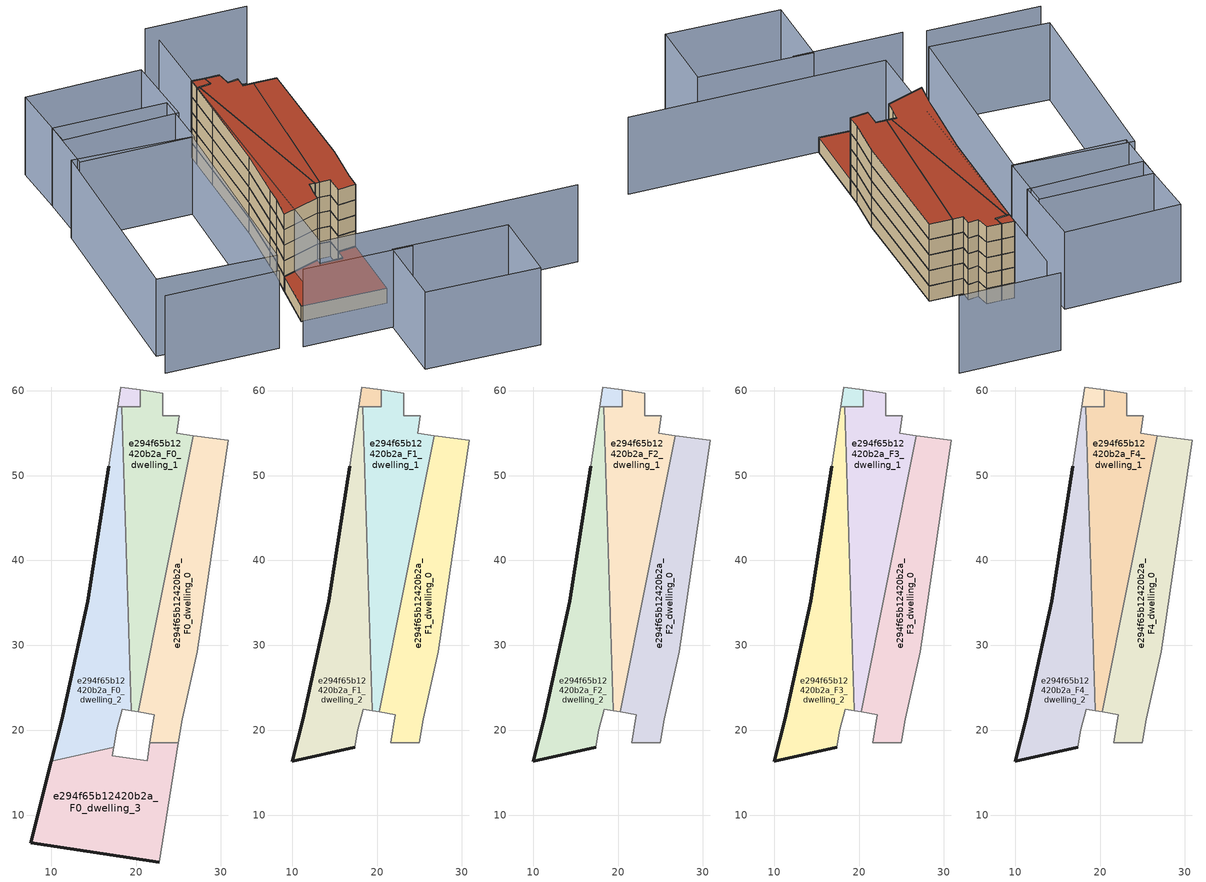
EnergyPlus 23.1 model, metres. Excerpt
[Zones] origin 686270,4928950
e294f65b12420b2a_F0_dwelling_0
 floor ground (EU_floor_Construction): 24.99,18.52 25.44,21.31 27.22,29.23 30.87,54.14 26.74,54.7 20.27,22.15 22.14,21.84 21.63,18.52 z0
 wall adiabatic (EU_wall_Construction): 21.63,18.52 22.14,21.84 20.27,22.15 / 26.74,54.7 30.87,54.14 27.22,29.23 25.44,21.31 24.99,18.52 z0:3
 wall to e294f65b12420b2a_F0_dwelling_3 (EU_wall_Construction): 24.99,18.52 21.63,18.52 z0:3
 wall to e294f65b12420b2a_F0_dwelling_1 (EU_wall_Construction): 20.27,22.15 26.74,54.7 z0:3
e294f65b12420b2a_F0_dwelling_1
 floor ground (EU_floor_Construction): 20.27,22.15 26.74,54.7 24.8,54.96 25.11,57.02 23.15,57.02 23.15,59.68 20.5,60.08 20.5,58.12 18.33,58.12 19.43,22.29 z0
 wall adiabatic (EU_wall_Construction): 20.27,22.15 19.43,22.29 / 20.5,60.08 23.15,59.68 23.15,57.02 25.11,57.02 24.8,54.96 26.74,54.7 z0:3
 wall to e294f65b12420b2a_F0_dwelling_2 (EU_wall_Construction): 19.43,22.29 18.33,58.12 z0:3
 wall to e294f65b12420b2a_F0_circulation (EU_wall_Construction): 18.33,58.12 20.5,58.12 20.5,60.08 z0:3
e294f65b12420b2a_F0_dwelling_2
 floor ground (EU_floor_Construction): 17.36,18.01 17.75,20.06 18.39,22.46 19.43,22.29 18.33,58.12 17.84,58.12 16.76,51.11 14.32,35.17 11.91,24.09 11.27,21.14 10.04,16.32 z0
 wall outside (EU_wall_Construction): 10.04,16.32 11.27,21.14 11.91,24.09 14.32,35.17 16.76,51.11 z0:3
 wall adiabatic (EU_wall_Construction): 19.43,22.29 18.39,22.46 17.75,20.06 17.36,18.01 / 16.76,51.11 17.84,58.12 z0:3
 wall to e294f65b12420b2a_F0_dwelling_3 (EU_wall_Construction): 17.36,18.01 10.04,16.32 z0:3
 wall to e294f65b12420b2a_F0_circulation (EU_wall_Construction): 17.84,58.12 18.33,58.12 z0:3
e294f65b12420b2a_F0_dwelling_3
 floor ground (EU_floor_Construction): 22.75,4.47 24.99,18.52 21.63,18.52 21.31,16.39 17.17,16.97 17.36,18.01 10.04,16.32 7.59,6.75 z0
 wall outside (EU_wall_Construction): 22.75,4.47 7.59,6.75 10.04,16.32 z0:3
 wall adiabatic (EU_wall_Construction): 17.36,18.01 17.17,16.97 21.31,16.39 21.63,18.52 / 24.99,18.52 22.75,4.47 z0:3
 roof outside (EU_roof_Construction): 24.99,18.52 22.75,4.47 7.59,6.75 10.04,16.32 17.36,18.01 17.17,16.97 21.31,16.39 21.63,18.52 z3
e294f65b12420b2a_F0_circulation
 floor ground (EU_floor_Construction): 20.5,58.12 20.5,60.08 18.19,60.43 17.84,58.12 z0
 wall adiabatic (EU_wall_Construction): 17.84,58.12 18.19,60.43 20.5,60.08 z0:3
e294f65b12420b2a_F1_dwelling_0
 floor to e294f65b12420b2a_F0_dwelling_0 (EU_floor_Construction): 24.99,18.52 25.44,21.31 27.22,29.23 30.87,54.14 26.74,54.7 20.27,22.15 22.14,21.84 21.63,18.52 z3
 wall adiabatic (EU_wall_Construction): 26.74,54.7 30.87,54.14 27.22,29.23 25.44,21.31 24.99,18.52 21.63,18.52 22.14,21.84 20.27,22.15 z3:6
 wall to e294f65b12420b2a_F1_dwelling_1 (EU_wall_Construction): 20.27,22.15 26.74,54.7 z3:6
e294f65b12420b2a_F1_dwelling_1
 floor to e294f65b12420b2a_F0_dwelling_1 (EU_floor_Construction): 20.27,22.15 26.74,54.7 24.8,54.96 25.11,57.02 23.15,57.02 23.15,59.68 20.5,60.08 20.5,58.12 18.33,58.12 19.43,22.29 z3
 wall adiabatic (EU_wall_Construction): 20.27,22.15 19.43,22.29 / 20.5,60.08 23.15,59.68 23.15,57.02 25.11,57.02 24.8,54.96 26.74,54.7 z3:6
 wall to e294f65b12420b2a_F1_dwelling_2 (EU_wall_Construction): 19.43,22.29 18.33,58.12 z3:6
 wall to e294f65b12420b2a_F1_circulation (EU_wall_Construction): 18.33,58.12 20.5,58.12 20.5,60.08 z3:6
e294f65b12420b2a_F1_dwelling_2
 floor to e294f65b12420b2a_F0_dwelling_2 (EU_floor_Construction): 17.36,18.01 17.75,20.06 18.39,22.46 19.43,22.29 18.33,58.12 17.84,58.12 16.76,51.11 14.32,35.17 11.91,24.09 11.27,21.14 10.04,16.32 z3
 wall outside (EU_wall_Construction): 17.36,18.01 10.04,16.32 11.27,21.14 11.91,24.09 14.32,35.17 16.76,51.11 z3:6
 wall adiabatic (EU_wall_Construction): 19.43,22.29 18.39,22.46 17.75,20.06 17.36,18.01 / 16.76,51.11 17.84,58.12 z3:6
 wall to e294f65b12420b2a_F1_circulation (EU_wall_Construction): 17.84,58.12 18.33,58.12 z3:6
e294f65b12420b2a_F1_circulation
 floor to e294f65b12420b2a_F0_circulation (EU_floor_Construction): 20.5,58.12 20.5,60.08 18.19,60.43 17.84,58.12 z3
 wall adiabatic (EU_wall_Construction): 17.84,58.12 18.19,60.43 20.5,60.08 z3:6
e294f65b12420b2a_F2_dwelling_0
 floor to e294f65b12420b2a_F1_dwelling_0 (EU_floor_Construction): 24.99,18.52 25.44,21.31 27.22,29.23 30.87,54.14 26.74,54.7 20.27,22.15 22.14,21.84 21.63,18.52 z6
 wall adiabatic (EU_wall_Construction): 26.74,54.7 30.87,54.14 27.22,29.23 25.44,21.31 24.99,18.52 21.63,18.52 22.14,21.84 20.27,22.15 z6:9
 wall to e294f65b12420b2a_F2_dwelling_1 (EU_wall_Construction): 20.27,22.15 26.74,54.7 z6:9
e294f65b12420b2a_F2_dwelling_1
 floor to e294f65b12420b2a_F1_dwelling_1 (EU_floor_Construction): 20.27,22.15 26.74,54.7 24.8,54.96 25.11,57.02 23.15,57.02 23.15,59.68 20.5,60.08 20.5,58.12 18.33,58.12 19.43,22.29 z6
 wall adiabatic (EU_wall_Construction): 20.27,22.15 19.43,22.29 / 20.5,60.08 23.15,59.68 23.15,57.02 25.11,57.02 24.8,54.96 26.74,54.7 z6:9
 wall to e294f65b12420b2a_F2_dwelling_2 (EU_wall_Construction): 19.43,22.29 18.33,58.12 z6:9
 wall to e294f65b12420b2a_F2_circulation (EU_wall_Construction): 18.33,58.12 20.5,58.12 20.5,60.08 z6:9
e294f65b12420b2a_F2_dwelling_2
 floor to e294f65b12420b2a_F1_dwelling_2 (EU_floor_Construction): 17.36,18.01 17.75,20.06 18.39,22.46 19.43,22.29 18.33,58.12 17.84,58.12 16.76,51.11 14.32,35.17 11.91,24.09 11.27,21.14 10.04,16.32 z6
 wall outside (EU_wall_Construction): 17.36,18.01 10.04,16.32 11.27,21.14 11.91,24.09 14.32,35.17 16.76,51.11 z6:9
 wall adiabatic (EU_wall_Construction): 19.43,22.29 18.39,22.46 17.75,20.06 17.36,18.01 / 16.76,51.11 17.84,58.12 z6:9
 wall to e294f65b12420b2a_F2_circulation (EU_wall_Construction): 17.84,58.12 18.33,58.12 z6:9
e294f65b12420b2a_F2_circulation
 floor to e294f65b12420b2a_F1_circulation (EU_floor_Construction): 20.5,58.12 20.5,60.08 18.19,60.43 17.84,58.12 z6
 wall adiabatic (EU_wall_Construction): 17.84,58.12 18.19,60.43 20.5,60.08 z6:9
e294f65b12420b2a_F3_dwelling_0
 floor to e294f65b12420b2a_F2_dwelling_0 (EU_floor_Construction): 24.99,18.52 25.44,21.31 27.22,29.23 30.87,54.14 26.74,54.7 20.27,22.15 22.14,21.84 21.63,18.52 z9
 wall adiabatic (EU_wall_Construction): 26.74,54.7 30.87,54.14 27.22,29.23 25.44,21.31 24.99,18.52 21.63,18.52 22.14,21.84 20.27,22.15 z9:12
 wall to e294f65b12420b2a_F3_dwelling_1 (EU_wall_Construction): 20.27,22.15 26.74,54.7 z9:12
e294f65b12420b2a_F3_dwelling_1
 floor to e294f65b12420b2a_F2_dwelling_1 (EU_floor_Construction): 20.27,22.15 26.74,54.7 24.8,54.96 25.11,57.02 23.15,57.02 23.15,59.68 20.5,60.08 20.5,58.12 18.33,58.12 19.43,22.29 z9
 wall adiabatic (EU_wall_Construction): 20.27,22.15 19.43,22.29 / 20.5,60.08 23.15,59.68 23.15,57.02 25.11,57.02 24.8,54.96 26.74,54.7 z9:12
 wall to e294f65b12420b2a_F3_dwelling_2 (EU_wall_Construction): 19.43,22.29 18.33,58.12 z9:12
 wall to e294f65b12420b2a_F3_circulation (EU_wall_Construction): 18.33,58.12 20.5,58.12 20.5,60.08 z9:12
e294f65b12420b2a_F3_dwelling_2
 floor to e294f65b12420b2a_F2_dwelling_2 (EU_floor_Construction): 17.36,18.01 17.75,20.06 18.39,22.46 19.43,22.29 18.33,58.12 17.84,58.12 16.76,51.11 14.32,35.17 11.91,24.09 11.27,21.14 10.04,16.32 z9
 wall outside (EU_wall_Construction): 17.36,18.01 10.04,16.32 11.27,21.14 11.91,24.09 14.32,35.17 16.76,51.11 z9:12
 wall adiabatic (EU_wall_Construction): 19.43,22.29 18.39,22.46 17.75,20.06 17.36,18.01 / 16.76,51.11 17.84,58.12 z9:12
 wall to e294f65b12420b2a_F3_circulation (EU_wall_Construction): 17.84,58.12 18.33,58.12 z9:12
e294f65b12420b2a_F3_circulation
 floor to e294f65b12420b2a_F2_circulation (EU_floor_Construction): 20.5,58.12 20.5,60.08 18.19,60.43 17.84,58.12 z9
 wall adiabatic (EU_wall_Construction): 17.84,58.12 18.19,60.43 20.5,60.08 z9:12
e294f65b12420b2a_F4_dwelling_0
 floor to e294f65b12420b2a_F3_dwelling_0 (EU_floor_Construction): 24.99,18.52 25.44,21.31 27.22,29.23 30.87,54.14 26.74,54.7 20.27,22.15 22.14,21.84 21.63,18.52 z12
 wall adiabatic (EU_wall_Construction): 26.74,54.7 30.87,54.14 27.22,29.23 25.44,21.31 24.99,18.52 21.63,18.52 22.14,21.84 20.27,22.15 z12:15
 wall to e294f65b12420b2a_F4_dwelling_1 (EU_wall_Construction): 20.27,22.15 26.74,54.7 z12:15
 roof outside (EU_roof_Construction): 30.87,54.14 27.22,29.23 25.44,21.31 24.99,18.52 21.63,18.52 22.14,21.84 20.27,22.15 26.74,54.7 z15
e294f65b12420b2a_F4_dwelling_1
 floor to e294f65b12420b2a_F3_dwelling_1 (EU_floor_Construction): 20.27,22.15 26.74,54.7 24.8,54.96 25.11,57.02 23.15,57.02 23.15,59.68 20.5,60.08 20.5,58.12 18.33,58.12 19.43,22.29 z12
 wall adiabatic (EU_wall_Construction): 20.27,22.15 19.43,22.29 / 20.5,60.08 23.15,59.68 23.15,57.02 25.11,57.02 24.8,54.96 26.74,54.7 z12:15
 wall to e294f65b12420b2a_F4_dwelling_2 (EU_wall_Construction): 19.43,22.29 18.33,58.12 z12:15
 wall to e294f65b12420b2a_F4_circulation (EU_wall_Construction): 18.33,58.12 20.5,58.12 20.5,60.08 z12:15
 roof outside (EU_roof_Construction): 25.11,57.02 24.8,54.96 26.74,54.7 20.27,22.15 19.43,22.29 18.33,58.12 20.5,58.12 20.5,60.08 23.15,59.68 23.15,57.02 z15
e294f65b12420b2a_F4_dwelling_2
 floor to e294f65b12420b2a_F3_dwelling_2 (EU_floor_Construction): 17.36,18.01 17.75,20.06 18.39,22.46 19.43,22.29 18.33,58.12 17.84,58.12 16.76,51.11 14.32,35.17 11.91,24.09 11.27,21.14 10.04,16.32 z12
 wall outside (EU_wall_Construction): 17.36,18.01 10.04,16.32 11.27,21.14 11.91,24.09 14.32,35.17 16.76,51.11 z12:15
 wall adiabatic (EU_wall_Construction): 19.43,22.29 18.39,22.46 17.75,20.06 17.36,18.01 / 16.76,51.11 17.84,58.12 z12:15
 wall to e294f65b12420b2a_F4_circulation (EU_wall_Construction): 17.84,58.12 18.33,58.12 z12:15
 roof outside (EU_roof_Construction): 18.33,58.12 19.43,22.29 18.39,22.46 17.75,20.06 17.36,18.01 10.04,16.32 11.27,21.14 11.91,24.09 14.32,35.17 16.76,51.11 17.84,58.12 z15
e294f65b12420b2a_F4_circulation
 floor to e294f65b12420b2a_F3_circulation (EU_floor_Construction): 20.5,58.12 20.5,60.08 18.19,60.43 17.84,58.12 z12
 wall adiabatic (EU_wall_Construction): 17.84,58.12 18.19,60.43 20.5,60.08 z12:15
 roof outside (EU_roof_Construction): 20.5,60.08 20.5,58.12 17.84,58.12 18.19,60.43 z15
shading: 3.9,-0.19 23.26,-2.97 / -19.99,4.25 0.28,1.43 / 56.58,-0.3 10.75,5.95 / 10.75,5.95 20.06,74.11 / 38.09,76.08 19.95,78.38 / 38.03,-19.75 17.66,-16.64 / 17.66,-16.64 19.87,-2.18 / 19.87,-2.18 40.24,-5.29 / 40.24,-5.29 38.03,-19.75 / -18.62,9.56 -11.7,48.94 / -11.7,48.94 9.35,45.24 / 9.35,45.24 2.43,5.86 / 2.43,5.86 -18.62,9.56 / -9.27,59.22 11.17,56.59 / 11.17,56.59 9.69,45.07 / 9.69,45.07 -10.75,47.69 / -10.75,47.69 -9.27,59.22 / -8.13,69.92 12.85,67.71 / 12.85,67.71 11.29,52.89 / 11.29,52.89 -9.69,55.09 / -9.69,55.09 -8.13,69.92 z0:15
[Building]
EU S2 Campaign: North Axis=0; Terrain=City; Solar Distribution=FullExterior
[Site:Location]
Bologna: Latitude=44.5; Longitude=11.25; Time Zone=1; Elevation=37
[SizingPeriod:WeatherFileDays]
AnnualSizingPeriod: Begin Month=1; Begin Day of Month=1; End Month=12; End Day of Month=31; Day of Week for Start Day=Monday; Use Weather File Daylight Saving Period=No; Use Weather File Rain and Snow Indicators=No
[MATERIAL]
EU_InternalMass_Material: Roughness=MediumRough; Thickness=0.1; Conductivity=1; Density=1800; Specific Heat=900; Thermal Absorptance=0.9; Solar Absorptance=0.7; Visible Absorptance=0.7
[MATERIAL:NOMASS] Roughness=MediumRough; Thermal Absorptance=0.9; Solar Absorptance=0.7; Visible Absorptance=0.7
Name | Thermal Resistance
EU_wall_NoMass | 0.905828
EU_roof_NoMass | 0.37593
EU_floor_NoMass | 0.67114
[CONSTRUCTION]
EU_wall_Construction: EU_wall_NoMass
EU_roof_Construction: EU_roof_NoMass
EU_floor_Construction: EU_floor_NoMass
EU_InternalMass_Construction: EU_InternalMass_Material
[ZONE] Type=1; Multiplier=1; Ceiling Height=autocalculate; Floor Area=autocalculate; Part of Total Floor Area=Yes
Name | Volume
e294f65b12420b2a_F0_dwelling_0 | 522.417
e294f65b12420b2a_F1_dwelling_0; e294f65b12420b2a_F2_dwelling_0; e294f65b12420b2a_F3_dwelling_0; e294f65b12420b2a_F4_dwelling_0 | 522.416
e294f65b12420b2a_F0_dwelling_1; e294f65b12420b2a_F1_dwelling_1; e294f65b12420b2a_F2_dwelling_1; e294f65b12420b2a_F3_dwelling_1; e294f65b12420b2a_F4_dwelling_1 | 522.339
e294f65b12420b2a_F0_dwelling_2 | 527.955
e294f65b12420b2a_F1_dwelling_2; e294f65b12420b2a_F2_dwelling_2; e294f65b12420b2a_F3_dwelling_2; e294f65b12420b2a_F4_dwelling_2 | 527.956
e294f65b12420b2a_F0_dwelling_3 | 530.013
e294f65b12420b2a_F0_circulation; e294f65b12420b2a_F1_circulation; e294f65b12420b2a_F2_circulation; e294f65b12420b2a_F3_circulation; e294f65b12420b2a_F4_circulation | 16.0254
[INTERNALMASS] Construction=EU_InternalMass_Construction
Name | Zone or ZoneList | Surface Area
e294f65b12420b2a_F0_dwelling_0_EU_InternalMass | e294f65b12420b2a_F0_dwelling_0 | 174.145
e294f65b12420b2a_F0_dwelling_1_EU_InternalMass | e294f65b12420b2a_F0_dwelling_1 | 174.094
e294f65b12420b2a_F0_dwelling_2_EU_InternalMass | e294f65b12420b2a_F0_dwelling_2 | 175.994
e294f65b12420b2a_F0_dwelling_3_EU_InternalMass | e294f65b12420b2a_F0_dwelling_3 | 176.67
e294f65b12420b2a_F1_dwelling_0_EU_InternalMass | e294f65b12420b2a_F1_dwelling_0 | 232.381
e294f65b12420b2a_F1_dwelling_1_EU_InternalMass | e294f65b12420b2a_F1_dwelling_1 | 231.718
e294f65b12420b2a_F1_dwelling_2_EU_InternalMass | e294f65b12420b2a_F1_dwelling_2 | 236.799
e294f65b12420b2a_F2_dwelling_0_EU_InternalMass | e294f65b12420b2a_F2_dwelling_0 | 232.381
e294f65b12420b2a_F2_dwelling_1_EU_InternalMass | e294f65b12420b2a_F2_dwelling_1 | 231.718
e294f65b12420b2a_F2_dwelling_2_EU_InternalMass | e294f65b12420b2a_F2_dwelling_2 | 236.799
e294f65b12420b2a_F3_dwelling_0_EU_InternalMass | e294f65b12420b2a_F3_dwelling_0 | 232.381
e294f65b12420b2a_F3_dwelling_1_EU_InternalMass | e294f65b12420b2a_F3_dwelling_1 | 231.718
e294f65b12420b2a_F3_dwelling_2_EU_InternalMass | e294f65b12420b2a_F3_dwelling_2 | 236.799
e294f65b12420b2a_F4_dwelling_0_EU_InternalMass | e294f65b12420b2a_F4_dwelling_0 | 232.381
e294f65b12420b2a_F4_dwelling_1_EU_InternalMass | e294f65b12420b2a_F4_dwelling_1 | 231.718
e294f65b12420b2a_F4_dwelling_2_EU_InternalMass | e294f65b12420b2a_F4_dwelling_2 | 236.799
[OTHEREQUIPMENT] Fuel Type=Electricity; Design Level Calculation Method=Watts/Area; Power per Zone Floor Area=1; Fraction Latent=0; Fraction Radiant=0; Fraction Lost=0; Carbon Dioxide Generation Rate=0; EndUse Subcategory=EU_Step8_InternalGains
Name | Zone or ZoneList or Space or SpaceList | Schedule
EU_Step8_InternalGain_e294f65b12420b2a_F0_dwelling_0_f000 | e294f65b12420b2a_F0_dwelling_0 | EU_Step8_GainSchedule_e294f65b12420b2a_F0_dwelling_0_f000
EU_Step8_InternalGain_e294f65b12420b2a_F0_dwelling_1_f000 | e294f65b12420b2a_F0_dwelling_1 | EU_Step8_GainSchedule_e294f65b12420b2a_F0_dwelling_1_f000
EU_Step8_InternalGain_e294f65b12420b2a_F0_dwelling_2_f000 | e294f65b12420b2a_F0_dwelling_2 | EU_Step8_GainSchedule_e294f65b12420b2a_F0_dwelling_2_f000
EU_Step8_InternalGain_e294f65b12420b2a_F0_dwelling_3_f000 | e294f65b12420b2a_F0_dwelling_3 | EU_Step8_GainSchedule_e294f65b12420b2a_F0_dwelling_3_f000
EU_Step8_InternalGain_e294f65b12420b2a_F1_dwelling_0_f000 | e294f65b12420b2a_F1_dwelling_0 | EU_Step8_GainSchedule_e294f65b12420b2a_F1_dwelling_0_f000
EU_Step8_InternalGain_e294f65b12420b2a_F1_dwelling_1_f000 | e294f65b12420b2a_F1_dwelling_1 | EU_Step8_GainSchedule_e294f65b12420b2a_F1_dwelling_1_f000
EU_Step8_InternalGain_e294f65b12420b2a_F1_dwelling_2_f000 | e294f65b12420b2a_F1_dwelling_2 | EU_Step8_GainSchedule_e294f65b12420b2a_F1_dwelling_2_f000
EU_Step8_InternalGain_e294f65b12420b2a_F2_dwelling_0_f000 | e294f65b12420b2a_F2_dwelling_0 | EU_Step8_GainSchedule_e294f65b12420b2a_F2_dwelling_0_f000
EU_Step8_InternalGain_e294f65b12420b2a_F2_dwelling_1_f000 | e294f65b12420b2a_F2_dwelling_1 | EU_Step8_GainSchedule_e294f65b12420b2a_F2_dwelling_1_f000
EU_Step8_InternalGain_e294f65b12420b2a_F2_dwelling_2_f000 | e294f65b12420b2a_F2_dwelling_2 | EU_Step8_GainSchedule_e294f65b12420b2a_F2_dwelling_2_f000
EU_Step8_InternalGain_e294f65b12420b2a_F3_dwelling_0_f000 | e294f65b12420b2a_F3_dwelling_0 | EU_Step8_GainSchedule_e294f65b12420b2a_F3_dwelling_0_f000
EU_Step8_InternalGain_e294f65b12420b2a_F3_dwelling_1_f000 | e294f65b12420b2a_F3_dwelling_1 | EU_Step8_GainSchedule_e294f65b12420b2a_F3_dwelling_1_f000
EU_Step8_InternalGain_e294f65b12420b2a_F3_dwelling_2_f000 | e294f65b12420b2a_F3_dwelling_2 | EU_Step8_GainSchedule_e294f65b12420b2a_F3_dwelling_2_f000
EU_Step8_InternalGain_e294f65b12420b2a_F4_dwelling_0_f000 | e294f65b12420b2a_F4_dwelling_0 | EU_Step8_GainSchedule_e294f65b12420b2a_F4_dwelling_0_f000
EU_Step8_InternalGain_e294f65b12420b2a_F4_dwelling_1_f000 | e294f65b12420b2a_F4_dwelling_1 | EU_Step8_GainSchedule_e294f65b12420b2a_F4_dwelling_1_f000
EU_Step8_InternalGain_e294f65b12420b2a_F4_dwelling_2_f000 | e294f65b12420b2a_F4_dwelling_2 | EU_Step8_GainSchedule_e294f65b12420b2a_F4_dwelling_2_f000
[ZONEINFILTRATION:DESIGNFLOWRATE] Schedule=EU_AlwaysOn; Design Flow Rate Calculation Method=Flow/Area; Flow Rate per Floor Area=0.0005; Constant Term Coefficient=1; Temperature Term Coefficient=0; Velocity Term Coefficient=0; Velocity Squared Term Coefficient=0
Name | Zone or ZoneList or Space or SpaceList
EU_Circulation_Infiltration_e294f65b12420b2a_F0_circulation | e294f65b12420b2a_F0_circulation
EU_Circulation_Infiltration_e294f65b12420b2a_F1_circulation | e294f65b12420b2a_F1_circulation
EU_Circulation_Infiltration_e294f65b12420b2a_F2_circulation | e294f65b12420b2a_F2_circulation
EU_Circulation_Infiltration_e294f65b12420b2a_F3_circulation | e294f65b12420b2a_F3_circulation
EU_Circulation_Infiltration_e294f65b12420b2a_F4_circulation | e294f65b12420b2a_F4_circulation
[ZONEVENTILATION:DESIGNFLOWRATE] Schedule=EU_AlwaysOn; Design Flow Rate Calculation Method=AirChanges/Hour; Air Changes per Hour=0.73129; Ventilation Type=Natural; Fan Pressure Rise=0; Fan Total Efficiency=1; Constant Term Coefficient=1; Temperature Term Coefficient=0; Velocity Term Coefficient=0; Velocity Squared Term Coefficient=0; Minimum Indoor Temperature=-100; Maximum Indoor Temperature=100; Delta Temperature=-100; Minimum Outdoor Temperature=-100; Maximum Outdoor Temperature=100; Maximum Wind Speed=40
Name | Zone or ZoneList or Space or SpaceList
EU_ConstantAir_e294f65b12420b2a_F0_dwelling_0 | e294f65b12420b2a_F0_dwelling_0
EU_ConstantAir_e294f65b12420b2a_F0_dwelling_1 | e294f65b12420b2a_F0_dwelling_1
EU_ConstantAir_e294f65b12420b2a_F0_dwelling_2 | e294f65b12420b2a_F0_dwelling_2
EU_ConstantAir_e294f65b12420b2a_F0_dwelling_3 | e294f65b12420b2a_F0_dwelling_3
EU_ConstantAir_e294f65b12420b2a_F1_dwelling_0 | e294f65b12420b2a_F1_dwelling_0
EU_ConstantAir_e294f65b12420b2a_F1_dwelling_1 | e294f65b12420b2a_F1_dwelling_1
EU_ConstantAir_e294f65b12420b2a_F1_dwelling_2 | e294f65b12420b2a_F1_dwelling_2
EU_ConstantAir_e294f65b12420b2a_F2_dwelling_0 | e294f65b12420b2a_F2_dwelling_0
EU_ConstantAir_e294f65b12420b2a_F2_dwelling_1 | e294f65b12420b2a_F2_dwelling_1
EU_ConstantAir_e294f65b12420b2a_F2_dwelling_2 | e294f65b12420b2a_F2_dwelling_2
EU_ConstantAir_e294f65b12420b2a_F3_dwelling_0 | e294f65b12420b2a_F3_dwelling_0
EU_ConstantAir_e294f65b12420b2a_F3_dwelling_1 | e294f65b12420b2a_F3_dwelling_1
EU_ConstantAir_e294f65b12420b2a_F3_dwelling_2 | e294f65b12420b2a_F3_dwelling_2
EU_ConstantAir_e294f65b12420b2a_F4_dwelling_0 | e294f65b12420b2a_F4_dwelling_0
EU_ConstantAir_e294f65b12420b2a_F4_dwelling_1 | e294f65b12420b2a_F4_dwelling_1
EU_ConstantAir_e294f65b12420b2a_F4_dwelling_2 | e294f65b12420b2a_F4_dwelling_2
[HVACTEMPLATE:THERMOSTAT] Constant Heating Setpoint=20; Constant Cooling Setpoint=50
EU_HeatOnly_e294f65b12420b2a_F0_dwelling_0; EU_HeatOnly_e294f65b12420b2a_F0_dwelling_1; EU_HeatOnly_e294f65b12420b2a_F0_dwelling_2; EU_HeatOnly_e294f65b12420b2a_F0_dwelling_3; EU_HeatOnly_e294f65b12420b2a_F1_dwelling_0; EU_HeatOnly_e294f65b12420b2a_F1_dwelling_1; EU_HeatOnly_e294f65b12420b2a_F1_dwelling_2; EU_HeatOnly_e294f65b12420b2a_F2_dwelling_0; EU_HeatOnly_e294f65b12420b2a_F2_dwelling_1; EU_HeatOnly_e294f65b12420b2a_F2_dwelling_2; EU_HeatOnly_e294f65b12420b2a_F3_dwelling_0; EU_HeatOnly_e294f65b12420b2a_F3_dwelling_1; EU_HeatOnly_e294f65b12420b2a_F3_dwelling_2; EU_HeatOnly_e294f65b12420b2a_F4_dwelling_0; EU_HeatOnly_e294f65b12420b2a_F4_dwelling_1; EU_HeatOnly_e294f65b12420b2a_F4_dwelling_2
[HVACTEMPLATE:ZONE:IDEALLOADSAIRSYSTEM] System Availability Schedule=EU_AlwaysOn; Maximum Heating Supply Air Temperature=50; Minimum Cooling Supply Air Temperature=13; Maximum Heating Supply Air Humidity Ratio=0.0156; Minimum Cooling Supply Air Humidity Ratio=0.0077; Heating Limit=NoLimit; Cooling Limit=NoLimit; Heating Availability Schedule=EU_AlwaysOn; Cooling Availability Schedule=EU_CoolingOff; Dehumidification Control Type=ConstantSensibleHeatRatio; Cooling Sensible Heat Ratio=0.7; Dehumidification Setpoint=60; Humidification Control Type=None; Humidification Setpoint=30; Outdoor Air Method=None; Outdoor Air Flow Rate per Person=0.00944; Outdoor Air Flow Rate per Zone Floor Area=0; Outdoor Air Flow Rate per Zone=0; Demand Controlled Ventilation Type=None; Outdoor Air Economizer Type=NoEconomizer; Heat Recovery Type=None; Sensible Heat Recovery Effectiveness=0.7; Latent Heat Recovery Effectiveness=0.65
Name | Template Thermostat
e294f65b12420b2a_F0_dwelling_0 | EU_HeatOnly_e294f65b12420b2a_F0_dwelling_0
e294f65b12420b2a_F0_dwelling_1 | EU_HeatOnly_e294f65b12420b2a_F0_dwelling_1
e294f65b12420b2a_F0_dwelling_2 | EU_HeatOnly_e294f65b12420b2a_F0_dwelling_2
e294f65b12420b2a_F0_dwelling_3 | EU_HeatOnly_e294f65b12420b2a_F0_dwelling_3
e294f65b12420b2a_F1_dwelling_0 | EU_HeatOnly_e294f65b12420b2a_F1_dwelling_0
e294f65b12420b2a_F1_dwelling_1 | EU_HeatOnly_e294f65b12420b2a_F1_dwelling_1
e294f65b12420b2a_F1_dwelling_2 | EU_HeatOnly_e294f65b12420b2a_F1_dwelling_2
e294f65b12420b2a_F2_dwelling_0 | EU_HeatOnly_e294f65b12420b2a_F2_dwelling_0
e294f65b12420b2a_F2_dwelling_1 | EU_HeatOnly_e294f65b12420b2a_F2_dwelling_1
e294f65b12420b2a_F2_dwelling_2 | EU_HeatOnly_e294f65b12420b2a_F2_dwelling_2
e294f65b12420b2a_F3_dwelling_0 | EU_HeatOnly_e294f65b12420b2a_F3_dwelling_0
e294f65b12420b2a_F3_dwelling_1 | EU_HeatOnly_e294f65b12420b2a_F3_dwelling_1
e294f65b12420b2a_F3_dwelling_2 | EU_HeatOnly_e294f65b12420b2a_F3_dwelling_2
e294f65b12420b2a_F4_dwelling_0 | EU_HeatOnly_e294f65b12420b2a_F4_dwelling_0
e294f65b12420b2a_F4_dwelling_1 | EU_HeatOnly_e294f65b12420b2a_F4_dwelling_1
e294f65b12420b2a_F4_dwelling_2 | EU_HeatOnly_e294f65b12420b2a_F4_dwelling_2
[SIZING:ZONE] Zone Cooling Design Supply Air Temperature Input Method=SupplyAirTemperature; Zone Cooling Design Supply Air Temperature=13; Zone Heating Design Supply Air Temperature Input Method=SupplyAirTemperature; Zone Heating Design Supply Air Temperature=50; Zone Cooling Design Supply Air Humidity Ratio=0.008; Zone Heating Design Supply Air Humidity Ratio=0.008; Cooling Design Air Flow Method=DesignDay; Cooling Design Air Flow Rate=0; Cooling Minimum Air Flow per Zone Floor Area=0.000762; Cooling Minimum Air Flow=0; Cooling Minimum Air Flow Fraction=0.2; Heating Design Air Flow Method=DesignDay; Heating Design Air Flow Rate=0; Heating Maximum Air Flow per Zone Floor Area=0.002032; Heating Maximum Air Flow=0.141576; Heating Maximum Air Flow Fraction=0.3; Account for Dedicated Outdoor Air System=No; Dedicated Outdoor Air System Control Strategy=NeutralSupplyAir; Dedicated Outdoor Air Low Setpoint Temperature for Design=autosize; Dedicated Outdoor Air High Setpoint Temperature for Design=autosize; Zone Load Sizing Method=Sensible Load Only No Latent Load; Zone Latent Cooling Design Supply Air Humidity Ratio Input Method=HumidityRatioDifference; Zone Cooling Design Supply Air Humidity Ratio Difference=0.005; Zone Latent Heating Design Supply Air Humidity Ratio Input Method=HumidityRatioDifference; Zone Humidification Design Supply Air Humidity Ratio Difference=0.005
e294f65b12420b2a_F0_dwelling_0; e294f65b12420b2a_F0_dwelling_1; e294f65b12420b2a_F0_dwelling_2; e294f65b12420b2a_F0_dwelling_3; e294f65b12420b2a_F1_dwelling_0; e294f65b12420b2a_F1_dwelling_1; e294f65b12420b2a_F1_dwelling_2; e294f65b12420b2a_F2_dwelling_0; e294f65b12420b2a_F2_dwelling_1; e294f65b12420b2a_F2_dwelling_2; e294f65b12420b2a_F3_dwelling_0; e294f65b12420b2a_F3_dwelling_1; e294f65b12420b2a_F3_dwelling_2; e294f65b12420b2a_F4_dwelling_0; e294f65b12420b2a_F4_dwelling_1; e294f65b12420b2a_F4_dwelling_2
[SCHEDULE:CONSTANT]
Name | Hourly Value
EU_AlwaysOn | 1
EU_CoolingOff | 0
[SCHEDULE:FILE] Column Number=1; Rows to Skip at Top=0; Number of Hours of Data=8760; Column Separator=Comma; Interpolate to Timestep=No; Minutes per Item=60; Adjust Schedule for Daylight Savings=Yes
Name | File
EU_Step8_GainSchedule_e294f65b12420b2a_F0_dwelling_0_f000 | ../../schedules/e294f65b12420b2a/e294f65b12420b2a_F0_dwelling_0_f000_gain.csv
EU_Step8_GainSchedule_e294f65b12420b2a_F0_dwelling_1_f000 | ../../schedules/e294f65b12420b2a/e294f65b12420b2a_F0_dwelling_1_f000_gain.csv
EU_Step8_GainSchedule_e294f65b12420b2a_F0_dwelling_2_f000 | ../../schedules/e294f65b12420b2a/e294f65b12420b2a_F0_dwelling_2_f000_gain.csv
EU_Step8_GainSchedule_e294f65b12420b2a_F0_dwelling_3_f000 | ../../schedules/e294f65b12420b2a/e294f65b12420b2a_F0_dwelling_3_f000_gain.csv
EU_Step8_GainSchedule_e294f65b12420b2a_F1_dwelling_0_f000 | ../../schedules/e294f65b12420b2a/e294f65b12420b2a_F1_dwelling_0_f000_gain.csv
EU_Step8_GainSchedule_e294f65b12420b2a_F1_dwelling_1_f000 | ../../schedules/e294f65b12420b2a/e294f65b12420b2a_F1_dwelling_1_f000_gain.csv
EU_Step8_GainSchedule_e294f65b12420b2a_F1_dwelling_2_f000 | ../../schedules/e294f65b12420b2a/e294f65b12420b2a_F1_dwelling_2_f000_gain.csv
EU_Step8_GainSchedule_e294f65b12420b2a_F2_dwelling_0_f000 | ../../schedules/e294f65b12420b2a/e294f65b12420b2a_F2_dwelling_0_f000_gain.csv
EU_Step8_GainSchedule_e294f65b12420b2a_F2_dwelling_1_f000 | ../../schedules/e294f65b12420b2a/e294f65b12420b2a_F2_dwelling_1_f000_gain.csv
EU_Step8_GainSchedule_e294f65b12420b2a_F2_dwelling_2_f000 | ../../schedules/e294f65b12420b2a/e294f65b12420b2a_F2_dwelling_2_f000_gain.csv
EU_Step8_GainSchedule_e294f65b12420b2a_F3_dwelling_0_f000 | ../../schedules/e294f65b12420b2a/e294f65b12420b2a_F3_dwelling_0_f000_gain.csv
EU_Step8_GainSchedule_e294f65b12420b2a_F3_dwelling_1_f000 | ../../schedules/e294f65b12420b2a/e294f65b12420b2a_F3_dwelling_1_f000_gain.csv
EU_Step8_GainSchedule_e294f65b12420b2a_F3_dwelling_2_f000 | ../../schedules/e294f65b12420b2a/e294f65b12420b2a_F3_dwelling_2_f000_gain.csv
EU_Step8_GainSchedule_e294f65b12420b2a_F4_dwelling_0_f000 | ../../schedules/e294f65b12420b2a/e294f65b12420b2a_F4_dwelling_0_f000_gain.csv
EU_Step8_GainSchedule_e294f65b12420b2a_F4_dwelling_1_f000 | ../../schedules/e294f65b12420b2a/e294f65b12420b2a_F4_dwelling_1_f000_gain.csv
EU_Step8_GainSchedule_e294f65b12420b2a_F4_dwelling_2_f000 | ../../schedules/e294f65b12420b2a/e294f65b12420b2a_F4_dwelling_2_f000_gain.csv
